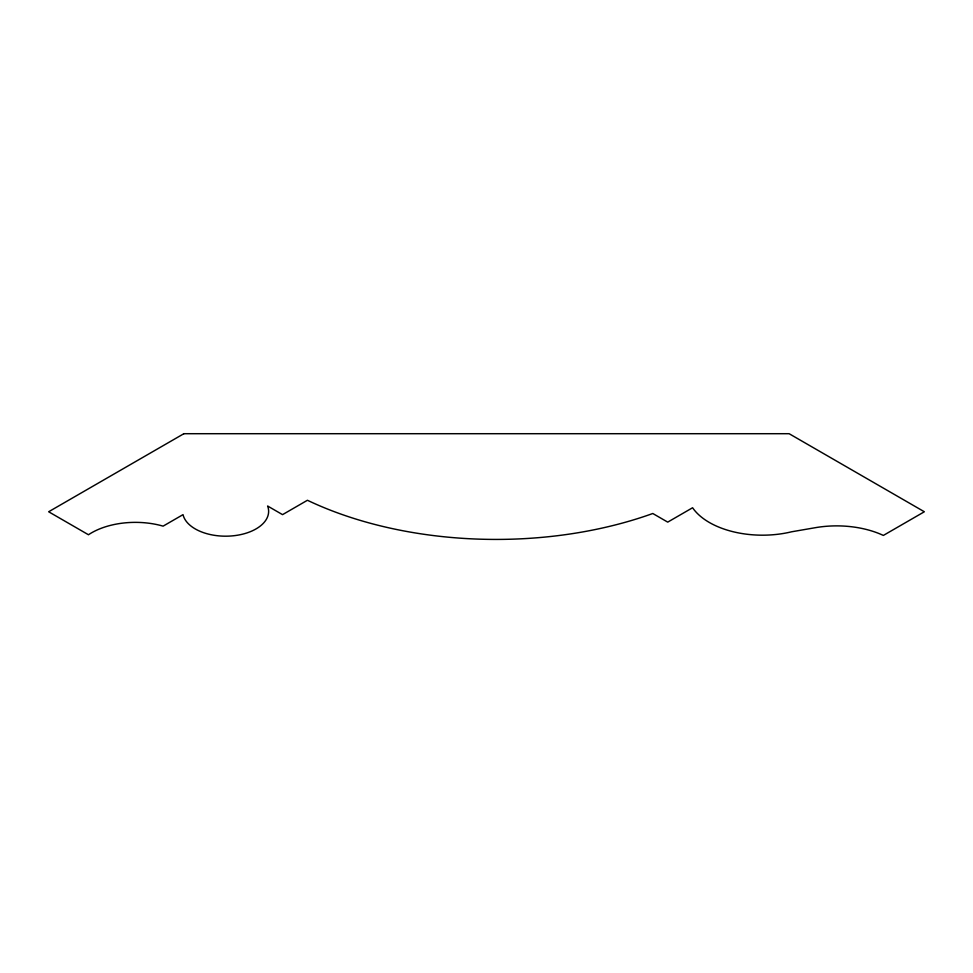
<?xml version="1.0" encoding="UTF-8"?>
<svg xmlns="http://www.w3.org/2000/svg" width="973" height="973" viewBox="0 0 973 973"><rect width="100%" height="100%" fill="white"/><g stroke="black" fill="none" stroke-linecap="round" stroke-linejoin="round"><path stroke-width="1.46" d="M183.873 433.703L48.65 511.762L88.458 534.749A62.041 35.819 0 0 1 163.111 526.138L183.021 514.644A42.994 24.824 0 0 0 233.106 535.807A42.994 24.824 0 0 0 267.624 506.021L282.547 514.644L307.432 500.268A296.12 170.968 0 0 0 652.786 513.501L667.721 522.124L692.594 507.748A75.152 43.384 0 0 0 791.596 531.793L814.717 527.792A74.216 42.848 0 0 1 883.362 535.43L924.35 511.762L789.127 433.703L183.873 433.703"/></g></svg>
